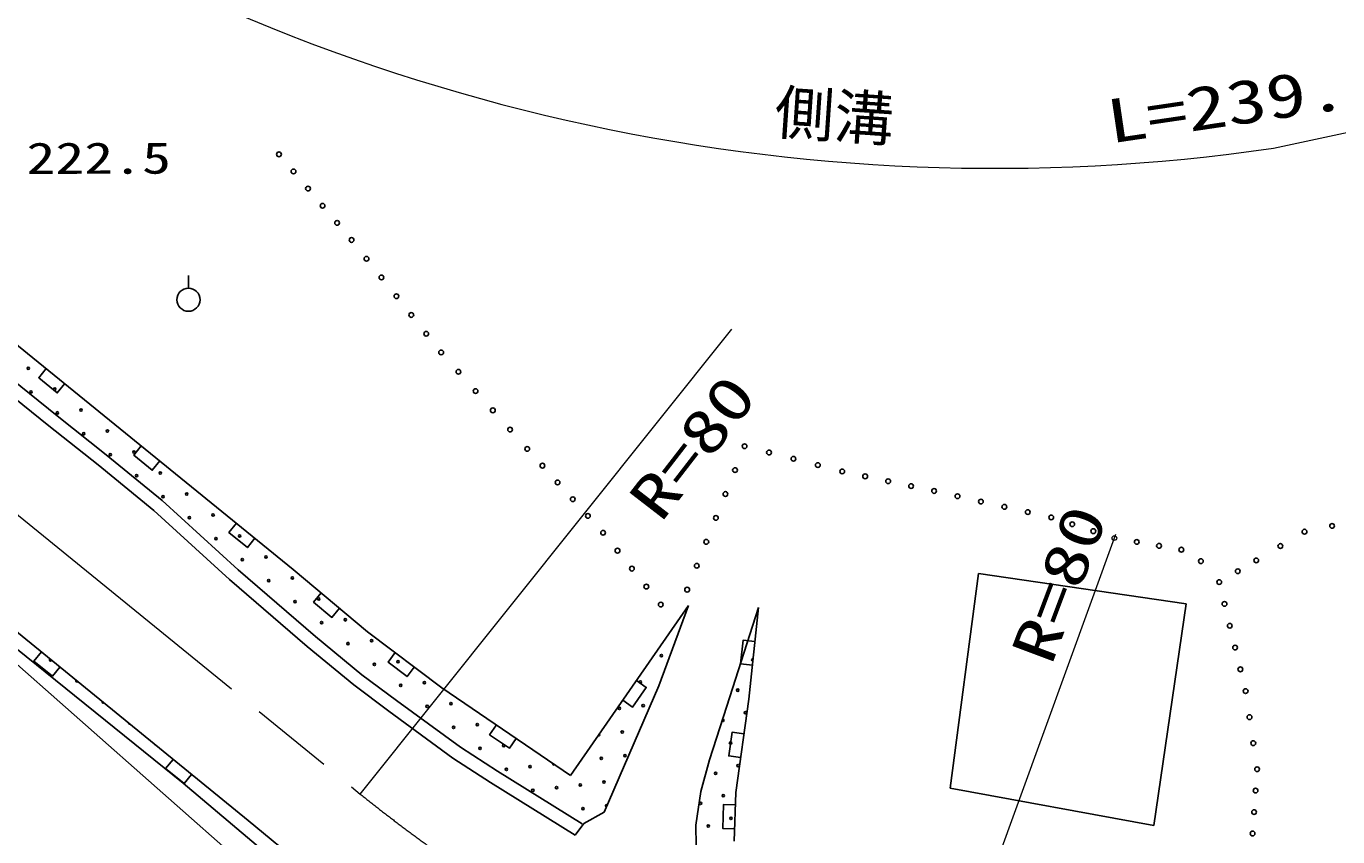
# Model space of a CAD drawing. Units: millimetres, scale not verified. Extents: x 40000 to 680000, y 20000 to 380000.
# Drawn here: x 315915 to 370902, y 279827 to 313828 of the extents above; entities that cross this region are included whole.
import ezdxf
from ezdxf.enums import TextEntityAlignment as Align

# ---------------------------------------------------------------- set-up
doc = ezdxf.new("R2010")
doc.units = ezdxf.units.MM
doc.header["$LTSCALE"] = 1000
doc.linetypes.add('CHAIN', pattern=[18.5, 12, -1.5, 3.5, -1.5])
for name, color, linetype, lineweight in [('M-BGD', 7, 'Continuous', 25), ('M-BGD-HTXT', 7, 'Continuous', 13), ('M-BMK', 2, 'CHAIN', 13)]:
    doc.layers.add(name, color=color, linetype=linetype, lineweight=lineweight)
doc.styles.add('ＭＳ ゴシック', font='')
doc.styles.get('ＭＳ ゴシック').set_extended_font_data('MS Gothic')

# ---------------------------------------------------------------- blocks, each defined once
blk = doc.blocks.new('BUHIN282')
at = {"color": 7, "linetype": 'Continuous', "lineweight": 25}
blk.add_circle((0, 0), 99.5, dxfattribs=at)
blk = doc.blocks.new('BUHIN284')
at = {"color": 7, "linetype": 'Continuous', "lineweight": 25}
blk.add_circle((0, 0), 99.5, dxfattribs=at)
blk = doc.blocks.new('BUHIN285')
at = {"color": 7, "linetype": 'Continuous', "lineweight": 25}
blk.add_circle((0, 0), 99.5, dxfattribs=at)
blk = doc.blocks.new('BUHIN286')
at = {"color": 7, "linetype": 'Continuous', "lineweight": 25}
blk.add_circle((0, 0), 99.5, dxfattribs=at)
blk = doc.blocks.new('BUHIN287')
at = {"color": 7, "linetype": 'Continuous', "lineweight": 25}
blk.add_circle((0, 0), 99.5, dxfattribs=at)
blk = doc.blocks.new('BUHIN288')
at = {"color": 7, "linetype": 'Continuous', "lineweight": 25}
blk.add_circle((0, 0), 99.5, dxfattribs=at)
blk = doc.blocks.new('BUHIN292')
at = {"color": 7, "linetype": 'Continuous', "lineweight": 25}
blk.add_circle((0, 0), 99.5, dxfattribs=at)
blk = doc.blocks.new('BUHIN294')
at = {"color": 7, "linetype": 'Continuous', "lineweight": 25}
blk.add_circle((0, 0), 99.5, dxfattribs=at)
blk = doc.blocks.new('BUHIN296')
at = {"color": 7, "linetype": 'Continuous', "lineweight": 25}
blk.add_circle((0, 0), 99.5, dxfattribs=at)
blk = doc.blocks.new('BUHIN297')
at = {"color": 7, "linetype": 'Continuous', "lineweight": 25}
blk.add_circle((0, 0), 99.5, dxfattribs=at)
blk = doc.blocks.new('BUHIN298')
at = {"color": 7, "linetype": 'Continuous', "lineweight": 25}
blk.add_circle((0, 0), 99.5, dxfattribs=at)
blk = doc.blocks.new('BUHIN299')
at = {"color": 7, "linetype": 'Continuous', "lineweight": 25}
blk.add_circle((0, 0), 99.5, dxfattribs=at)
blk = doc.blocks.new('BUHIN300')
at = {"color": 7, "linetype": 'Continuous', "lineweight": 25}
blk.add_circle((0, 0), 99.5, dxfattribs=at)
blk = doc.blocks.new('BUHIN301')
at = {"color": 7, "linetype": 'Continuous', "lineweight": 25}
blk.add_circle((0, 0), 99.5, dxfattribs=at)
blk = doc.blocks.new('BUHIN302')
at = {"color": 7, "linetype": 'Continuous', "lineweight": 25}
blk.add_circle((0, 0), 99.5, dxfattribs=at)
blk = doc.blocks.new('BUHIN303')
at = {"color": 7, "linetype": 'Continuous', "lineweight": 25}
blk.add_circle((0, 0), 99.5, dxfattribs=at)
blk = doc.blocks.new('BUHIN304')
at = {"color": 7, "linetype": 'Continuous', "lineweight": 25}
blk.add_circle((0, 0), 99.5, dxfattribs=at)
blk = doc.blocks.new('BUHIN305')
at = {"color": 7, "linetype": 'Continuous', "lineweight": 25}
blk.add_circle((0, 0), 99.5, dxfattribs=at)
blk = doc.blocks.new('BUHIN310')
at = {"color": 7, "linetype": 'Continuous', "lineweight": 25}
blk.add_lwpolyline([(-497, 59), (-555, -438), (438, -555), (497, -59)], dxfattribs=at)
blk = doc.blocks.new('BUHIN364')
at = {"color": 7, "linetype": 'Continuous', "lineweight": 25}
blk.add_lwpolyline([(-496, 59), (-556, -437), (437, -556), (496, -59)], dxfattribs=at)

msp = doc.modelspace()

# ---------------------------------------------------------------- linework, layer by layer
at = {"layer": 'M-BGD'}
for p, q in [((322718, 302845), (322718, 303367)), ((315149, 300774), (327108, 291042)), ((314890, 299362), (317211, 297488)), ((316867, 297059), (314555, 298926)), ((317211, 297488), (319270, 295853)), ((318925, 295425), (316867, 297059)), ((319270, 295853), (321619, 293931)), ((321259, 293515), (318925, 295425)), ((321619, 293931), (324802, 291024)), ((324437, 290613), (321259, 293515)), ((324802, 291024), (328049, 288227)), ((327108, 291042), (330225, 288429)), ((327694, 287806), (324437, 290613)), ((355840, 290864), (354656, 281865)), ((364550, 289594), (355840, 290864)), ((314185, 289514), (325222, 280509)), ((338736, 282404), (343688, 289529)), ((343688, 289529), (342436, 286156)), ((343688, 289529), (342436, 286156)), ((345286, 285308), (346616, 289444)), ((346616, 289444), (346209, 285605)), ((363194, 280306), (364550, 289594)), ((322499, 282070), (313858, 289042)), ((328049, 288227), (329986, 286626)), ((330225, 288429), (333343, 286070)), ((314319, 288126), (333388, 271285)), ((329646, 286194), (327694, 287806)), ((329986, 286626), (331438, 285542)), ((331111, 285100), (329646, 286194)), ((333343, 286070), (338736, 282404)), ((342436, 286156), (340145, 280856)), ((331438, 285542), (334118, 283580)), ((346209, 285605), (345663, 281690)), ((333805, 283127), (331111, 285100)), ((344565, 283059), (345286, 285308)), ((334118, 283580), (335670, 282573)), ((335375, 282108), (333805, 283127)), ((344204, 281723), (344565, 283059)), ((338935, 279901), (335375, 282108)), ((335670, 282573), (339225, 280369)), ((329360, 276297), (322499, 282070)), ((343992, 280311), (344204, 281723)), ((345663, 281690), (345599, 279636)), ((354656, 281865), (363194, 280306)), ((325222, 280509), (330232, 276369)), ((340145, 280856), (339296, 280389)), ((339296, 280389), (338935, 279901)), ((344034, 277574), (343992, 280311))]:
    msp.add_line(p, q, dxfattribs=at)
for points in [[(328283, 290057), (327962, 289674), (328729, 289031), (329050, 289414)], [(346466, 288022), (345968, 288074), (345863, 287080), (346360, 287027)], [(331386, 287551), (331084, 287153), (331881, 286549), (332183, 286948)], [(340927, 285556), (341338, 285270), (341908, 286092), (341498, 286377)], [(335626, 284518), (335345, 284104), (336172, 283542), (336453, 283955)], [(346005, 284142), (345510, 284211), (345372, 283221), (345867, 283152)], [(345647, 281163), (345147, 281178), (345116, 280179), (345616, 280163)]]:
    msp.add_lwpolyline(points, dxfattribs=at)
for centre, radius in [((322718, 302354), 484), ((316000, 299483), 49.8), ((317108, 298603), 49.8), ((316114, 298489), 49.8), ((317221, 297610), 49.8), ((318215, 297724), 49.8), ((318329, 296730), 49.8), ((319322, 296844), 49.8), ((319436, 295850), 49.8), ((320430, 295964), 49.8), ((320544, 294971), 49.8), ((321537, 295085), 49.8), ((322645, 294205), 49.8), ((321651, 294091), 49.8), ((322759, 293212), 49.8), ((323752, 293326), 49.8), ((369507, 292624), 99.5), ((323866, 292332), 49.8), ((324859, 292446), 49.8), ((324973, 291453), 49.8), ((325967, 291567), 49.8), ((364344, 291869), 99.5), ((326081, 290573), 49.8), ((327074, 290687), 49.8), ((328182, 289807), 49.8), ((327188, 289694), 49.8), ((328296, 288814), 49.8), ((329289, 288928), 49.8), ((329403, 287934), 49.8), ((330397, 288048), 49.8), ((330510, 287055), 49.8), ((331504, 287169), 49.8), ((342546, 287429), 49.8), ((331618, 286175), 49.8), ((332611, 286289), 49.8), ((341667, 286321), 49.8), ((345748, 285977), 49.8), ((333719, 285410), 49.8), ((332725, 285296), 49.8), ((340787, 285214), 49.8), ((341781, 285328), 49.8), ((346069, 285030), 49.8), ((333833, 284416), 49.8), ((334826, 284530), 49.8), ((340901, 284220), 49.8), ((345443, 283762), 49.8), ((334940, 283537), 49.8), ((335934, 283651), 49.8), ((341015, 283227), 49.8), ((336048, 282657), 49.8), ((337041, 282771), 49.8), ((340021, 283113), 49.8), ((345764, 282815), 49.8), ((340135, 282119), 49.8), ((344817, 282494), 49.8), ((337155, 281777), 49.8), ((338148, 281891), 49.8), ((339142, 282005), 49.8), ((345138, 281547), 49.8), ((339256, 281012), 49.8), ((344190, 281226), 49.8), ((345459, 280600), 49.8), ((344511, 280279), 49.8)]:
    msp.add_circle(centre, radius, dxfattribs=at)
for centre, start, end in [((316936, 287248), 121.6661, 339.9095), ((346374, 287245), 73.3826, 274.509), ((318042, 286366), 139.4174, 322.1582), ((319147, 285483), 157.0328, 304.5429), ((320252, 284601), 176.4782, 285.0975), ((345122, 284709), 220.1936, 104.2361), ((339908, 284106), 246.7051, 43.6955), ((321357, 283719), 203.2945, 258.2812), ((338035, 282885), 149.8288, 321.7563), ((340249, 281126), 53.8624, 259.3657)]:
    msp.add_arc(centre, 49.8, start, end, dxfattribs=at)
at = {"layer": 'M-BGD-HTXT'}
for p, q in [((368209, 308713), (413234, 318432)), ((329918, 281619), (345504, 301125)), ((361580, 292508), (352959, 268754))]:
    msp.add_line(p, q, dxfattribs=at)
msp.add_circle((361537, 292358), 99.5, dxfattribs=at)
msp.add_arc((356528, 388866), 81000, 236.06543, 278.29102, dxfattribs=at)
at = {"layer": 'M-BMK'}
msp.add_line((315218, 293614), (329918, 281619), dxfattribs=at)
msp.add_arc((379882, 344035), 79951, 231.32263, 250.32056, dxfattribs=at)

# ---------------------------------------------------------------- block references
at = {"layer": 'M-BGD', "rotation": 327.61039}
for name, p in [('BUHIN305', (326512, 308454)), ('BUHIN305', (327121, 307735)), ('BUHIN305', (327730, 307017)), ('BUHIN305', (328339, 306298)), ('BUHIN305', (328948, 305579)), ('BUHIN304', (329556, 304861)), ('BUHIN304', (330182, 304074)), ('BUHIN304', (330808, 303288)), ('BUHIN304', (331434, 302501)), ('BUHIN304', (332060, 301715)), ('BUHIN304', (332686, 300929)), ('BUHIN303', (333312, 300142)), ('BUHIN310', (317142, 299152)), ('BUHIN303', (334034, 299333)), ('BUHIN303', (334756, 298524)), ('BUHIN303', (335478, 297715)), ('BUHIN303', (336200, 296906)), ('BUHIN310', (321129, 295908)), ('BUHIN302', (336922, 296097)), ('BUHIN299', (346034, 296211)), ('BUHIN299', (347057, 295947)), ('BUHIN302', (337558, 295394)), ('BUHIN300', (345632, 295208)), ('BUHIN299', (348080, 295682)), ('BUHIN299', (349103, 295417)), ('BUHIN298', (350126, 295152)), ('BUHIN302', (338193, 294691)), ('BUHIN298', (351089, 294947)), ('BUHIN298', (352052, 294742)), ('BUHIN300', (345231, 294205)), ('BUHIN298', (353015, 294538)), ('BUHIN297', (353978, 294333)), ('BUHIN297', (354960, 294111)), ('BUHIN302', (338829, 293988)), ('BUHIN297', (355942, 293890)), ('BUHIN297', (356924, 293668)), ('BUHIN302', (339464, 293285)), ('BUHIN300', (344830, 293202)), ('BUHIN297', (357907, 293447)), ('BUHIN296', (358889, 293225)), ('BUHIN310', (325115, 292664)), ('BUHIN301', (340100, 292582)), ('BUHIN296', (359772, 292936)), ('BUHIN296', (360654, 292647)), ('BUHIN282', (370663, 292865)), ('BUHIN300', (344428, 292199)), ('BUHIN294', (362473, 292195)), ('BUHIN294', (363409, 292032)), ('BUHIN284', (368496, 292023)), ('BUHIN301', (340704, 291829)), ('BUHIN292', (365163, 291388)), ('BUHIN284', (367485, 291421)), ('BUHIN301', (341309, 291075)), ('BUHIN300', (344027, 291196)), ('BUHIN285', (366709, 290965)), ('BUHIN301', (341914, 290321)), ('BUHIN285', (365933, 290510)), ('BUHIN292', (365933, 290510)), ('BUHIN300', (343626, 290193)), ('BUHIN301', (342518, 289567)), ('BUHIN286', (366154, 289595)), ('BUHIN286', (366376, 288680)), ('BUHIN364', (316944, 287263)), ('BUHIN286', (366597, 287765)), ('BUHIN286', (366819, 286851)), ('BUHIN286', (367040, 285936)), ('BUHIN287', (367201, 284844)), ('BUHIN287', (367361, 283753)), ('BUHIN364', (322462, 282760)), ('BUHIN287', (367521, 282662)), ('BUHIN288', (367457, 281763)), ('BUHIN288', (367393, 280864)), ('BUHIN288', (367329, 279965))]:
    msp.add_blockref(name, p, dxfattribs=at)

# ---------------------------------------------------------------- texts
at = {"layer": 'M-BGD-HTXT', "style": 'ＭＳ ゴシック', "width": 1.35}
for s, height, rotation, p in [('L=239.5', 1833, 8.4, (361446, 308364)), ('222.5', 1320, 0.1, (315926, 307236)), ('R=80', 1833, 52.3, (342953, 292616)), ('R=80', 1833, 69.4, (359409, 286772))]:
    msp.add_text(s, height=height, rotation=rotation, dxfattribs=at).set_placement(p, align=Align.BOTTOM_LEFT)
at = {"layer": 'M-BGD-HTXT', "style": 'ＭＳ ゴシック'}
msp.add_text('側溝', height=1833, rotation=356.1, dxfattribs=at).set_placement((347202, 308782), align=Align.BOTTOM_LEFT)

doc.saveas('drawing.dxf')
